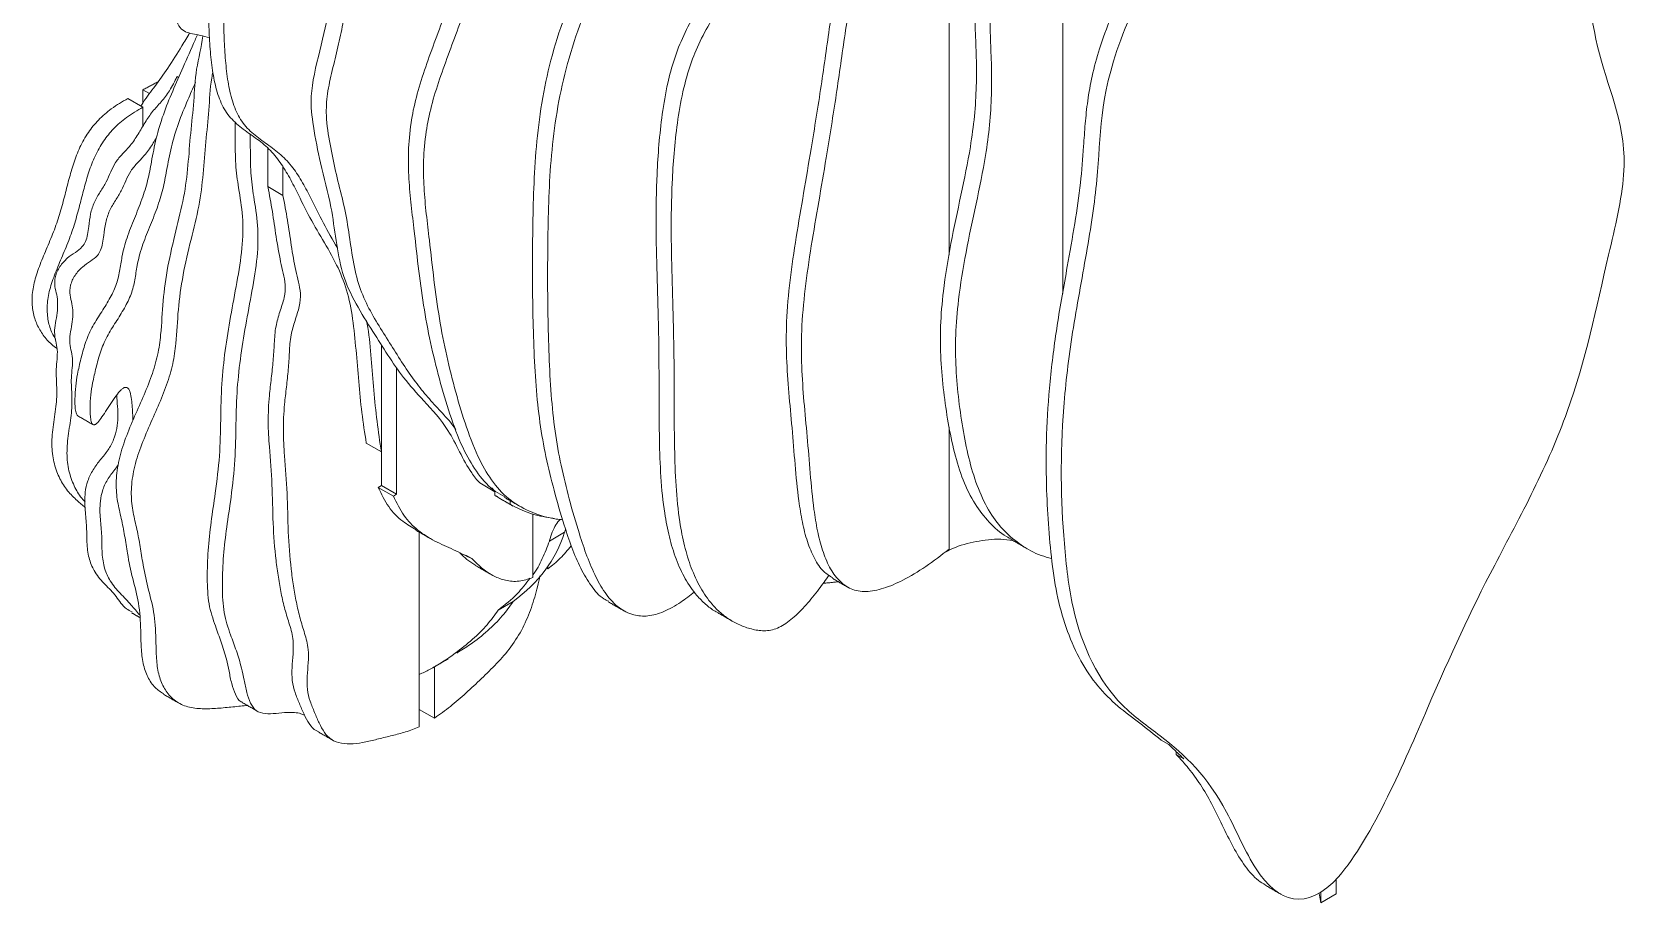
# Model space of a CAD drawing. Header units: millimetres. Extents: x -393 to 2534, y -1466 to 288.
# Drawn here: x 1856.4 to 2154.4, y -1426.6 to -1262.1 of the extents above; entities that cross this region are included whole.
import ezdxf

# ---------------------------------------------------------------- set-up
doc = ezdxf.new("R2010")
doc.units = ezdxf.units.MM

msp = doc.modelspace()

# ---------------------------------------------------------------- linework, layer by layer
at = {"color": 7, "linetype": 'Continuous', "lineweight": 15}
for p, q in [((2027.71, -1297.08), (2027.71, -1206.69)), ((2048.93, -1309.33), (2048.93, -1220.91)), ((1883.77, -1270.58), (1883.46, -1270.4)), ((1877.1, -1276.12), (1874.27, -1274.49)), ((1877.1, -1272.86), (1878.35, -1273.58)), ((1877.1, -1275.31), (1877.1, -1272.86)), ((1877.1, -1276.12), (1877.1, -1279.65)), ((1900.44, -1290.95), (1900.44, -1283.83)), ((1903.26, -1292.59), (1903.26, -1287.3)), ((1903.26, -1292.59), (1900.44, -1290.95)), ((2027.71, -1297.08), (2027.71, -1303.67)), ((2048.93, -1309.33), (2048.93, -1310.87)), ((1921.65, -1320.5), (1921.65, -1340.47)), ((1924.48, -1348.4), (1924.48, -1324.77)), ((2027.71, -1335.89), (2027.71, -1358.64)), ((1918.82, -1338.83), (1921.65, -1340.47)), ((1921.65, -1346.77), (1921.65, -1340.47)), ((1921.07, -1347.1), (1921.65, -1346.77)), ((1921.65, -1346.77), (1924.48, -1348.4)), ((1940.03, -1346.28), (1942.86, -1347.91)), ((1923.9, -1348.74), (1921.07, -1347.1)), ((1923.9, -1348.74), (1924.48, -1348.4)), ((1942.86, -1348.63), (1942.86, -1347.91)), ((1945.69, -1350.26), (1942.86, -1348.63)), ((1945.69, -1350.26), (1945.69, -1349.58)), ((1949.93, -1352.06), (1949.93, -1363.94)), ((1928.72, -1355.46), (1928.72, -1391.79)), ((1953.05, -1357.12), (1955.88, -1355.49)), ((1938.55, -1360.41), (1937.42, -1359.76)), ((1952.76, -1362.31), (1952.76, -1361.81)), ((1952.76, -1362.31), (1952.51, -1362.17)), ((1943.45, -1370.04), (1946.28, -1368.41)), ((1931.55, -1390.18), (1931.55, -1380.61)), ((1931.55, -1390.18), (1928.72, -1388.55)), ((2067.31, -1394.3), (2068.73, -1395.12)), ((2070.14, -1396.45), (2070.14, -1396.97)), ((2071.56, -1397.79), (2070.14, -1396.97)), ((2099.98, -1423.02), (2099.98, -1420.24)), ((2097.15, -1424.65), (2097.15, -1422.61)), ((2097.15, -1424.65), (2099.98, -1423.02))]:
    msp.add_line(p, q, dxfattribs=at)
for points, knots in [([(1969.25, -1149.2), (1969.04, -1149.66), (1968.26, -1151.34), (1966.64, -1154.39), (1964.46, -1158.5), (1962.15, -1162.97), (1960.01, -1167.5), (1958.31, -1171.88), (1957.16, -1175.97), (1956.43, -1179.76), (1955.87, -1184.11), (1955.46, -1189.05), (1955.03, -1194.67), (1954.36, -1200.41), (1953.15, -1206.51), (1951.09, -1212.97), (1948.09, -1220.74), (1944.58, -1229.58), (1940.79, -1239.42), (1937.73, -1247.52), (1935.29, -1254.06), (1933.42, -1259.05), (1931.52, -1264.11), (1929.67, -1269.19), (1928.1, -1274.22), (1927.04, -1279.35), (1926.62, -1284.46), (1926.74, -1289.55), (1927.19, -1294.45), (1927.9, -1300.13), (1928.61, -1306.71), (1929.61, -1313.99), (1930.98, -1320.99), (1932.68, -1327.75), (1934.66, -1334.3), (1936.89, -1340.09), (1939.65, -1344.68), (1942.19, -1347.56), (1944.13, -1348.54), (1944.72, -1348.84)], [0, 0, 0, 0, 0.0061887, 0.0225025, 0.041882, 0.0627266, 0.0834952, 0.1028894, 0.1208012, 0.13782, 0.1543308, 0.1813099, 0.2078687, 0.2344001, 0.2615444, 0.2902405, 0.3199426, 0.3648346, 0.407789, 0.4507504, 0.4725092, 0.494585, 0.5170679, 0.5397269, 0.5620047, 0.5836606, 0.6088846, 0.6343053, 0.6600381, 0.685923, 0.7253755, 0.7645438, 0.803689, 0.8431896, 0.8830448, 0.9227838, 0.9545938, 0.9862211, 1, 1, 1, 1]), ([(1972.08, -1150.84), (1971.87, -1151.3), (1971.09, -1152.97), (1969.47, -1156.02), (1967.29, -1160.14), (1964.98, -1164.6), (1962.84, -1169.13), (1961.14, -1173.51), (1959.99, -1177.6), (1959.26, -1181.39), (1958.7, -1185.75), (1958.29, -1190.68), (1957.86, -1196.3), (1957.19, -1202.05), (1955.98, -1208.14), (1953.92, -1214.61), (1950.92, -1222.38), (1947.41, -1231.21), (1943.61, -1241.05), (1940.56, -1249.16), (1938.11, -1255.69), (1936.25, -1260.69), (1934.35, -1265.75), (1932.5, -1270.83), (1930.93, -1275.85), (1929.87, -1280.98), (1929.45, -1286.09), (1929.56, -1291.18), (1930.02, -1296.08), (1930.73, -1301.76), (1931.43, -1308.35), (1932.44, -1315.62), (1933.81, -1322.62), (1935.51, -1329.38), (1937.48, -1335.94), (1939.72, -1341.71), (1942.45, -1346.35), (1945.7, -1349.74), (1949.76, -1351.87), (1953.11, -1352.9), (1955.12, -1353.12), (1955.52, -1353.16)], [0, 0, 0, 0, 0.005848, 0.021264, 0.039576, 0.059273, 0.078898, 0.097225, 0.11415, 0.130232, 0.145834, 0.171328, 0.196424, 0.221495, 0.247145, 0.274261, 0.302328, 0.344748, 0.385338, 0.425934, 0.446495, 0.467355, 0.4886, 0.510011, 0.531063, 0.551526, 0.575362, 0.599383, 0.623699, 0.648159, 0.685439, 0.722451, 0.759441, 0.796767, 0.834428, 0.871979, 0.902037, 0.931923, 0.962115, 0.992468, 1, 1, 1, 1]), ([(1993.39, -1161.24), (1993.13, -1161.96), (1992.52, -1163.63), (1991.27, -1166.45), (1989.7, -1169.89), (1987.82, -1173.88), (1985.52, -1178.78), (1982.9, -1184.43), (1980.19, -1190.57), (1977.6, -1197.04), (1975.38, -1203.56), (1973.57, -1209.96), (1972.24, -1215.62), (1971.05, -1221.3), (1969.68, -1227.4), (1967.06, -1234.5), (1963.55, -1241.97), (1959.74, -1249.9), (1956.14, -1258.08), (1953.45, -1266.32), (1951.66, -1274.47), (1950.6, -1282.47), (1950.11, -1290.32), (1949.92, -1298.02), (1949.85, -1305.69), (1949.91, -1313.3), (1950.1, -1320.83), (1950.48, -1328.1), (1951.19, -1334.99), (1952.35, -1341.46), (1953.92, -1347.81), (1955.54, -1353.46), (1957.18, -1358.34), (1958.8, -1362.21), (1960.76, -1365.47), (1962.5, -1367.64), (1963.82, -1368.23), (1964.14, -1368.38)], [0, 0, 0, 0, 0.009305, 0.0217, 0.036912, 0.054625, 0.074288, 0.101614, 0.129019, 0.154779, 0.185855, 0.213529, 0.23823, 0.260259, 0.288785, 0.318499, 0.351819, 0.387374, 0.423398, 0.458832, 0.493922, 0.53071, 0.567316, 0.604035, 0.640969, 0.678044, 0.715142, 0.751879, 0.787083, 0.821663, 0.857278, 0.895685, 0.92104, 0.946219, 0.970372, 0.992924, 1, 1, 1, 1]), ([(1920.66, -1169.63), (1920.06, -1170.64), (1918.41, -1173.43), (1916.02, -1178.07), (1913.16, -1183.37), (1910.02, -1188.13), (1906.92, -1192.56), (1904.1, -1197), (1901.78, -1201.78), (1899.79, -1206.72), (1897.89, -1211.75), (1895.77, -1217.02), (1893.59, -1222.47), (1891.6, -1228.08), (1890.13, -1233.59), (1889.49, -1238.88), (1889.36, -1243.97), (1889.38, -1248.8), (1889.34, -1253.46), (1889.34, -1257.85), (1889.45, -1262.14), (1889.71, -1266.28), (1890.19, -1270.22), (1891.03, -1273.82), (1892.42, -1276.96), (1894.57, -1279.32), (1897.16, -1281.18), (1899.79, -1283.02), (1902.06, -1285.36), (1903.92, -1288.17), (1905.86, -1291.8), (1907.93, -1296.21), (1910.67, -1300.82), (1913.27, -1305.3), (1915.28, -1310.14), (1916.36, -1315.6), (1916.92, -1321.44), (1917.4, -1327.33), (1917.96, -1333.18), (1918.53, -1336.94), (1918.82, -1338.83)], [0, 0, 0, 0, 0.0152, 0.042017, 0.067842, 0.09329, 0.115978, 0.138543, 0.161388, 0.184912, 0.208902, 0.232961, 0.260037, 0.286545, 0.312502, 0.338503, 0.365101, 0.392167, 0.415487, 0.438759, 0.461851, 0.48466, 0.507124, 0.529217, 0.551198, 0.574298, 0.598314, 0.622533, 0.646237, 0.669591, 0.692888, 0.729596, 0.76647, 0.803239, 0.835786, 0.868453, 0.901401, 0.934176, 0.966901, 1, 1, 1, 1]), ([(1921.65, -1174.43), (1920.7, -1176.21), (1918.81, -1179.74), (1915.99, -1185.01), (1912.85, -1189.76), (1909.75, -1194.19), (1906.93, -1198.63), (1904.61, -1203.41), (1902.62, -1208.35), (1900.72, -1213.39), (1898.6, -1218.66), (1896.42, -1224.11), (1894.43, -1229.71), (1892.96, -1235.22), (1892.32, -1240.51), (1892.19, -1245.6), (1892.21, -1250.44), (1892.16, -1255.1), (1892.17, -1259.48), (1892.27, -1263.77), (1892.54, -1267.92), (1893.02, -1271.85), (1893.86, -1275.45), (1895.25, -1278.59), (1897.4, -1280.95), (1899.99, -1282.81), (1902.62, -1284.65), (1904.89, -1287), (1906.75, -1289.8), (1908.69, -1293.43), (1910.75, -1297.81), (1912.55, -1300.86), (1913.44, -1302.37)], [0, 0, 0, 0, 0.034913, 0.069351, 0.103287, 0.133543, 0.163634, 0.1941, 0.225469, 0.257461, 0.289546, 0.325652, 0.361002, 0.395617, 0.43029, 0.46576, 0.501854, 0.532953, 0.563987, 0.594781, 0.625197, 0.655154, 0.684617, 0.713929, 0.744734, 0.77676, 0.809057, 0.840668, 0.871812, 0.90288, 0.951831, 1, 1, 1, 1]), ([(2010.74, -1178.43), (2010.41, -1179.37), (2009.81, -1181.01), (2008.82, -1183.23), (2007.87, -1185.06), (2006.97, -1186.82), (2006.11, -1188.69), (2004.81, -1191.7), (2003.18, -1195.83), (2000.75, -1202.26), (1998.01, -1209.89), (1995.62, -1217.5), (1993.9, -1223.86), (1992.71, -1229.06), (1991.56, -1234.28), (1990.16, -1239.53), (1988.22, -1244.8), (1985.64, -1249.64), (1982.93, -1254.1), (1980.37, -1258.34), (1978.03, -1262.68), (1976.27, -1267.16), (1974.95, -1272.12), (1974.06, -1277.45), (1973.46, -1283.1), (1973.01, -1290.02), (1972.91, -1298.09), (1973.13, -1307.34), (1973.4, -1315.85), (1973.52, -1323.72), (1973.51, -1330.93), (1973.56, -1338.12), (1973.79, -1345.2), (1974.39, -1351.33), (1975.38, -1356.42), (1976.64, -1360.55), (1978.34, -1364.24), (1980.23, -1367.01), (1982.18, -1368.94), (1983.46, -1369.96), (1984.25, -1370.36), (1984.38, -1370.42)], [0, 0, 0, 0, 0.0131054, 0.0229958, 0.0312776, 0.0394257, 0.0482949, 0.0578106, 0.0818151, 0.1061804, 0.1479173, 0.1884639, 0.212676, 0.2373396, 0.262255, 0.2868931, 0.3110938, 0.3354431, 0.3566559, 0.3778568, 0.3986914, 0.4193302, 0.4402945, 0.4682862, 0.4962235, 0.5238114, 0.5726687, 0.6215165, 0.6705416, 0.7081559, 0.7457405, 0.7833398, 0.8209835, 0.8585779, 0.8849014, 0.9112612, 0.9377022, 0.9640457, 0.9804895, 0.9969372, 1, 1, 1, 1]), ([(1900.44, -1185.88), (1899.61, -1186.43), (1897.87, -1187.56), (1895.45, -1190.25), (1893.15, -1193.21), (1890.69, -1196.8), (1888.14, -1200.91), (1885.39, -1205.47), (1882.88, -1210.19), (1880.83, -1215.09), (1878.51, -1219.97), (1875.72, -1224.57), (1873.32, -1228.73), (1871.46, -1232.53), (1870.22, -1235.48), (1869.64, -1237.98), (1869.78, -1239.76), (1870.52, -1241.06), (1871.89, -1241.65), (1873.61, -1241.63), (1875.47, -1241.53), (1877.33, -1241.64), (1879.01, -1242.73), (1880.47, -1244.41), (1882.01, -1246.27), (1883.16, -1248.61), (1883.44, -1251.57), (1883.3, -1254.65), (1883.17, -1257.38), (1883.31, -1259.7), (1883.9, -1261.31), (1885.06, -1262.09), (1886.38, -1262.45), (1887.93, -1262.69), (1888.97, -1262.99), (1889.54, -1263.16)], [0, 0, 0, 0, 0.029362, 0.061294, 0.093502, 0.12564, 0.171108, 0.215384, 0.259596, 0.305407, 0.350989, 0.395834, 0.44081, 0.471482, 0.502765, 0.522086, 0.540299, 0.558597, 0.580257, 0.603482, 0.626696, 0.65299, 0.678707, 0.712426, 0.746535, 0.779718, 0.812572, 0.842276, 0.872084, 0.894672, 0.915996, 0.934399, 0.954066, 0.9743, 1, 1, 1, 1]), ([(1932.95, -1186.11), (1932.7, -1186.83), (1930.62, -1193.4), (1929.93, -1205.32), (1920.76, -1221.59), (1916.37, -1235.75), (1912.72, -1247.65), (1912.17, -1257.02), (1910.19, -1265.53), (1908.12, -1273.63), (1909, -1280.3), (1910.3, -1287.14), (1912.75, -1295.66), (1913.69, -1308.28), (1919.9, -1317.56), (1924.75, -1325.62), (1929.86, -1331.29), (1934.7, -1336.46), (1937.16, -1342.83), (1939.49, -1345.7), (1940.03, -1346.28)], [0.4179992, 0.4179992, 0.4179992, 0.4179992, 0.4199219, 0.4355469, 0.4511719, 0.4628906, 0.4746094, 0.4824219, 0.4902344, 0.4980469, 0.5039062, 0.5117188, 0.5214844, 0.5351562, 0.5507812, 0.5644531, 0.5722656, 0.5820312, 0.59375, 0.5970083, 0.5970083, 0.5970083, 0.5970083]), ([(1935.77, -1187.74), (1935.29, -1189.34), (1934.31, -1192.55), (1933.46, -1197.25), (1932.62, -1201.91), (1931.5, -1206.65), (1929.7, -1211.47), (1927.38, -1216.53), (1924.8, -1221.83), (1922.43, -1227.45), (1920.54, -1233.06), (1918.81, -1238.66), (1917.11, -1244.3), (1915.75, -1249.9), (1915.19, -1255.2), (1914.6, -1260.14), (1913.55, -1264.87), (1912.46, -1269.25), (1911.46, -1273.62), (1911.23, -1278.38), (1912.06, -1283.01), (1913.04, -1288.13), (1914.34, -1292.97), (1915.41, -1298.04), (1916.09, -1303.42), (1917.05, -1308.5), (1918.77, -1312.79), (1920.9, -1316.53), (1923.19, -1320.07), (1925.41, -1323.66), (1927.64, -1326.99), (1930, -1329.94), (1932.4, -1332.62), (1934.35, -1334.6), (1935.31, -1335.94), (1935.55, -1336.27)], [0, 0, 0, 0, 0.026755, 0.053591, 0.080385, 0.106876, 0.133427, 0.160449, 0.192426, 0.223746, 0.25467, 0.285892, 0.317503, 0.348913, 0.380065, 0.411059, 0.435489, 0.460247, 0.484958, 0.509349, 0.545659, 0.581672, 0.617631, 0.653742, 0.690106, 0.72637, 0.760624, 0.795204, 0.829774, 0.863956, 0.897934, 0.928484, 0.959164, 0.989772, 1, 1, 1, 1]), ([(1985.29, -1187.12), (1984.51, -1188.85), (1982.86, -1192.55), (1980.43, -1198.67), (1978.2, -1205.19), (1976.4, -1211.59), (1975.07, -1217.25), (1973.88, -1222.93), (1972.51, -1229.04), (1969.89, -1236.13), (1966.37, -1243.61), (1962.57, -1251.53), (1958.97, -1259.72), (1956.28, -1267.96), (1954.49, -1276.11), (1953.42, -1284.1), (1952.94, -1291.95), (1952.75, -1299.65), (1952.68, -1307.32), (1952.74, -1314.93), (1952.93, -1322.46), (1953.31, -1329.74), (1954.02, -1336.62), (1955.18, -1343.1), (1956.75, -1349.45), (1958.37, -1355.09), (1960.01, -1359.98), (1961.63, -1363.83), (1963.56, -1367.15), (1965.87, -1369.66), (1968.51, -1371.03), (1971.39, -1371.27), (1974.42, -1370.42), (1977.39, -1368.77), (1979.29, -1367.29), (1980.13, -1366.63)], [0, 0, 0, 0, 0.023403, 0.049852, 0.081758, 0.110172, 0.135533, 0.158151, 0.187439, 0.217947, 0.252158, 0.288663, 0.32565, 0.36203, 0.398058, 0.435829, 0.473413, 0.511114, 0.549035, 0.5871, 0.62519, 0.662908, 0.699053, 0.734558, 0.771124, 0.810558, 0.836589, 0.862442, 0.88724, 0.910394, 0.931882, 0.949357, 0.966842, 0.985237, 1, 1, 1, 1]), ([(2006.5, -1196.27), (2006.34, -1196.66), (2005.49, -1198.78), (2003.59, -1203.9), (2000.84, -1211.52), (1998.45, -1219.14), (1996.73, -1225.49), (1995.54, -1230.69), (1994.39, -1235.92), (1992.99, -1241.16), (1991.05, -1246.43), (1988.47, -1251.27), (1985.76, -1255.74), (1983.2, -1259.97), (1980.86, -1264.31), (1979.1, -1268.79), (1977.78, -1273.75), (1976.89, -1279.09), (1976.29, -1284.73), (1975.84, -1291.65), (1975.74, -1299.72), (1975.96, -1308.97), (1976.22, -1317.48), (1976.35, -1325.35), (1976.34, -1332.57), (1976.39, -1339.76), (1976.62, -1346.83), (1977.21, -1352.96), (1978.21, -1358.05), (1979.47, -1362.18), (1981.17, -1365.87), (1983.06, -1368.64), (1985, -1370.59), (1986.81, -1371.92), (1988.83, -1372.95), (1991.04, -1373.68), (1993.35, -1374.02), (1995.92, -1373.44), (1998.54, -1371.6), (2001.03, -1369.06), (2003.28, -1366.3), (2004.65, -1364.37), (2005.26, -1363.5)], [0, 0, 0, 0, 0.005224, 0.028471, 0.068291, 0.106975, 0.130075, 0.153606, 0.177377, 0.200884, 0.223973, 0.247204, 0.267443, 0.28767, 0.307547, 0.327238, 0.34724, 0.373946, 0.4006, 0.426921, 0.473535, 0.520139, 0.566912, 0.602799, 0.638658, 0.67453, 0.710445, 0.746313, 0.771427, 0.796576, 0.821803, 0.846937, 0.862625, 0.878318, 0.894187, 0.910406, 0.926578, 0.941124, 0.955658, 0.971006, 0.98685, 1, 1, 1, 1]), ([(2074.38, -1232.42), (2073.76, -1234.39), (2068.06, -1244.91), (2055.41, -1271.4), (2056.32, -1284.61), (2053.47, -1303.2), (2050.57, -1318.34), (2048.36, -1336.97), (2048.63, -1353.57), (2050.98, -1373.85), (2057.19, -1386.44), (2069.85, -1395.2), (2077.96, -1402.92), (2086.44, -1423.48), (2097.1, -1427.63), (2109.98, -1404.97), (2119.77, -1381.88), (2126.74, -1366.7), (2137.11, -1347.63), (2145.73, -1327.95), (2149.48, -1309.13), (2155.99, -1282.76), (2151.09, -1273.45), (2149.18, -1266.16), (2145.36, -1251.6), (2147.37, -1228.01), (2134.83, -1211.12), (2126.67, -1205.58), (2125.7, -1203.36)], [0.5480058, 0.5480058, 0.5480058, 0.5480058, 0.5625, 0.578125, 0.609375, 0.625, 0.640625, 0.65625, 0.6875, 0.703125, 0.734375, 0.75, 0.78125, 0.796875, 0.828125, 0.84375, 0.859375, 0.890625, 0.90625, 0.921875, 0.953125, 0.96875, 1, 1, 1, 1.0625, 1.078125, 1.1007002, 1.1007002, 1.1007002, 1.1007002]), ([(2027.71, -1207.98), (2027.39, -1208.68), (2026.31, -1211), (2024.21, -1214.92), (2021.58, -1219.79), (2018.63, -1225.19), (2015.5, -1231.04), (2012.4, -1237.24), (2009.72, -1243.37), (2007.72, -1249.38), (2006.34, -1255.21), (2005.39, -1260.84), (2004.63, -1266.43), (2003.8, -1272.14), (2002.89, -1277.98), (2001.8, -1284.66), (2000.53, -1292.14), (1999.11, -1300.35), (1997.91, -1308.42), (1997.24, -1315.99), (1997.28, -1322.95), (1997.74, -1329.49), (1998.38, -1336.06), (1998.92, -1342.85), (1999.46, -1348.78), (2000.24, -1353.58), (2001.15, -1357.24), (2002.47, -1360.38), (2003.99, -1362.78), (2005.38, -1363.63), (2005.95, -1363.98)], [0, 0, 0, 0, 0.012256, 0.040902, 0.070363, 0.100059, 0.138506, 0.175532, 0.210332, 0.245599, 0.279335, 0.312682, 0.346351, 0.380771, 0.415892, 0.451478, 0.500727, 0.549822, 0.598398, 0.646343, 0.689744, 0.733725, 0.778797, 0.825209, 0.871952, 0.900604, 0.928489, 0.95555, 0.981715, 1, 1, 1, 1]), ([(2027.71, -1215.24), (2027.5, -1215.66), (2026.43, -1217.73), (2024.4, -1221.42), (2021.46, -1226.82), (2018.33, -1232.67), (2015.23, -1238.88), (2012.55, -1245.01), (2010.55, -1251.01), (2009.17, -1256.85), (2008.22, -1262.47), (2007.46, -1268.07), (2006.63, -1273.77), (2005.72, -1279.61), (2004.63, -1286.3), (2003.36, -1293.77), (2001.93, -1301.99), (2000.74, -1310.05), (2000.07, -1317.62), (2000.11, -1324.58), (2000.57, -1331.13), (2001.21, -1337.7), (2001.75, -1344.48), (2002.29, -1350.42), (2003.06, -1355.22), (2003.99, -1358.87), (2005.28, -1362.04), (2007.02, -1364.56), (2009.28, -1366.24), (2012.16, -1366.73), (2015.49, -1366.06), (2019.26, -1364.43), (2023.39, -1361.95), (2026.26, -1359.76), (2027.71, -1358.64)], [0, 0, 0, 0, 0.006718, 0.033109, 0.05971, 0.09415, 0.127318, 0.158491, 0.190083, 0.220304, 0.250175, 0.280335, 0.311168, 0.342629, 0.374506, 0.418623, 0.462602, 0.506116, 0.549064, 0.587942, 0.62734, 0.667714, 0.70929, 0.751162, 0.776828, 0.801807, 0.826048, 0.849486, 0.872045, 0.894317, 0.917387, 0.941792, 0.970398, 1, 1, 1, 1]), ([(2051.3, -1213.8), (2051.04, -1214.44), (2050.45, -1215.85), (2049.29, -1218.11), (2047.41, -1221.59), (2044.79, -1226.22), (2041.59, -1231.89), (2038.56, -1237.49), (2035.95, -1242.79), (2034.01, -1247.66), (2032.84, -1252.38), (2032.46, -1257.03), (2032.58, -1261.85), (2032.82, -1266.85), (2032.83, -1272.17), (2032.5, -1277.73), (2031.59, -1284.52), (2029.92, -1292.53), (2027.97, -1301.6), (2026.61, -1309.82), (2026.01, -1317.07), (2026.09, -1323.31), (2026.64, -1329.29), (2027.49, -1335.09), (2028.63, -1340.66), (2030.24, -1345.8), (2032.38, -1350.22), (2035.15, -1353.69), (2037.52, -1355.87), (2039.12, -1356.65), (2039.48, -1356.83)], [0, 0, 0, 0, 0.0115828, 0.0257148, 0.0418173, 0.0770798, 0.1135939, 0.1492839, 0.1823673, 0.2114345, 0.2370268, 0.2680457, 0.3009564, 0.3358974, 0.3720746, 0.408578, 0.4446106, 0.5004662, 0.5561323, 0.6116189, 0.6538384, 0.6961175, 0.7387411, 0.7817116, 0.8247165, 0.8674355, 0.909863, 0.9491056, 0.988415, 1, 1, 1, 1]), ([(2048.93, -1225.52), (2048.5, -1226.27), (2047, -1228.96), (2044.41, -1233.52), (2041.39, -1239.13), (2038.78, -1244.43), (2036.84, -1249.29), (2035.67, -1254.02), (2035.29, -1258.66), (2035.41, -1263.49), (2035.65, -1268.49), (2035.66, -1273.8), (2035.33, -1279.36), (2034.42, -1286.16), (2032.75, -1294.16), (2030.79, -1303.23), (2029.44, -1311.45), (2028.83, -1318.7), (2028.92, -1324.95), (2029.47, -1330.92), (2030.32, -1336.72), (2031.46, -1342.29), (2033.07, -1347.43), (2035.21, -1351.84), (2037.95, -1355.36), (2041.16, -1358.01), (2044.17, -1359.67), (2046.19, -1360.2), (2046.85, -1360.37)], [0, 0, 0, 0, 0.014577, 0.051684, 0.087954, 0.121574, 0.151113, 0.177121, 0.208644, 0.242089, 0.277597, 0.314362, 0.351458, 0.388076, 0.444838, 0.501408, 0.557796, 0.600701, 0.643666, 0.686982, 0.73065, 0.774354, 0.817766, 0.860883, 0.900763, 0.94071, 0.980625, 1, 1, 1, 1]), ([(2067.29, -1239.62), (2067.17, -1239.87), (2066.35, -1241.45), (2064.83, -1244.43), (2062.76, -1248.59), (2060.4, -1253.57), (2057.96, -1259.1), (2055.79, -1264.96), (2054.38, -1270.2), (2053.55, -1274.88), (2053.1, -1279.21), (2052.78, -1284.27), (2052.3, -1290.4), (2051.19, -1297.95), (2049.62, -1306.84), (2047.81, -1316.77), (2046.47, -1327.27), (2045.82, -1337.24), (2045.81, -1346.06), (2046.21, -1353.94), (2046.84, -1361.04), (2047.9, -1367.87), (2049.71, -1374.11), (2052.2, -1379.61), (2055.36, -1384.3), (2059.16, -1388.05), (2063.34, -1391.07), (2066, -1393.23), (2067.31, -1394.3)], [0, 0, 0, 0, 0.003989, 0.026175, 0.049254, 0.072475, 0.107528, 0.138906, 0.166554, 0.191927, 0.216227, 0.240359, 0.279682, 0.321945, 0.366431, 0.427024, 0.48594, 0.543219, 0.599815, 0.644248, 0.689219, 0.734477, 0.779746, 0.824964, 0.86929, 0.913546, 0.957405, 1, 1, 1, 1]), ([(1887.29, -1262.59), (1887.14, -1262.93), (1886.24, -1264.95), (1884.71, -1268.46), (1882.65, -1273.08), (1880.83, -1277.51), (1879.52, -1281.95), (1878.74, -1286), (1878.07, -1289.76), (1876.95, -1293.34), (1875.51, -1296.9), (1874.05, -1300.48), (1873.16, -1303.82), (1872.81, -1306.67), (1872.17, -1309.38), (1870.82, -1312.07), (1869.2, -1314.64), (1867.47, -1317.29), (1866.26, -1320.23), (1865.5, -1323.11), (1864.88, -1325.77), (1864.51, -1328.29), (1864.38, -1330.27), (1864.41, -1331.85), (1864.5, -1332.78), (1864.66, -1333.34), (1864.79, -1333.63), (1864.92, -1333.71), (1864.96, -1333.74)], [0, 0, 0, 0, 0.013883, 0.083639, 0.145084, 0.205159, 0.265401, 0.326489, 0.375066, 0.423398, 0.472508, 0.521758, 0.570361, 0.608448, 0.644742, 0.680997, 0.719509, 0.758832, 0.798972, 0.838426, 0.877672, 0.909412, 0.945235, 0.965166, 0.982622, 0.990232, 0.996587, 1, 1, 1, 1]), ([(1888.29, -1262.82), (1888.29, -1262.84), (1888.08, -1264.84), (1886.86, -1269.15), (1886.68, -1274.96), (1885.97, -1281), (1885.57, -1286.87), (1884.85, -1292.91), (1883.2, -1299.33), (1881.67, -1305.84), (1880.79, -1312.35), (1880.57, -1317.68), (1879.95, -1322.37), (1878.76, -1326.34), (1877.11, -1330.32), (1875.31, -1334.35), (1873.62, -1338.42), (1872.42, -1342.5), (1871.98, -1346.37), (1872.3, -1349.82), (1873.09, -1352.89), (1873.71, -1356.12), (1874.28, -1359.96), (1875.14, -1364.15), (1876.43, -1368.6), (1876.7, -1373.12), (1876.74, -1377.03), (1877.05, -1380.04), (1877.94, -1382.57), (1879.22, -1384.55), (1880.42, -1385.3), (1880.99, -1385.65)], [0, 0, 0, 0, 0.000391, 0.046015, 0.092211, 0.137972, 0.183966, 0.229658, 0.275294, 0.324034, 0.372878, 0.422151, 0.450598, 0.478844, 0.507814, 0.537326, 0.567176, 0.596393, 0.625511, 0.654751, 0.684362, 0.713929, 0.743331, 0.786799, 0.830232, 0.873932, 0.899933, 0.9257, 0.951475, 0.977339, 1, 1, 1, 1]), ([(1885.83, -1262.25), (1885.36, -1263.06), (1884.04, -1265.29), (1881.89, -1268.65), (1879.44, -1272.11), (1877.68, -1274.38), (1876.87, -1275.67), (1876.72, -1275.9)], [0, 0, 0, 0, 0.1680519, 0.466, 0.7233205, 0.9497481, 1, 1, 1, 1]), ([(1883.46, -1270.4), (1883.04, -1271.3), (1882.22, -1273), (1880.56, -1275.13), (1878.87, -1276.85), (1877.48, -1278.97), (1876.23, -1281.16), (1874.85, -1283.22), (1873.33, -1284.78), (1871.95, -1286.33), (1871.06, -1288.22), (1870.28, -1290.11), (1869.12, -1291.92), (1867.93, -1293.86), (1867.23, -1296.15), (1867.02, -1298.11), (1866.77, -1299.8), (1866.48, -1301.11), (1865.66, -1302.42), (1864.4, -1303.27), (1862.96, -1304.23), (1861.76, -1305.53), (1861.05, -1306.78), (1860.62, -1308.09), (1860.56, -1309.67), (1861.2, -1311.54), (1861.25, -1314.45), (1860.23, -1318.42), (1861.4, -1321.19), (1860.76, -1325.1), (1861.07, -1328.41), (1860.95, -1332.02), (1860.24, -1335.87), (1859.97, -1339.59), (1860.47, -1342.82), (1861.5, -1345.56), (1862.99, -1347.79), (1864.66, -1349.48), (1865.81, -1350.43), (1866.32, -1350.85)], [0, 0, 0, 0, 0.028163, 0.053509, 0.077128, 0.100527, 0.12473, 0.149262, 0.170283, 0.190287, 0.209399, 0.229048, 0.249264, 0.270231, 0.293109, 0.318754, 0.334825, 0.348161, 0.358986, 0.376668, 0.396957, 0.417564, 0.427449, 0.437241, 0.457787, 0.479228, 0.518813, 0.558085, 0.599634, 0.640601, 0.681065, 0.721625, 0.763091, 0.804177, 0.845111, 0.886179, 0.927038, 0.967941, 1, 1, 1, 1]), ([(1886.91, -1271.51), (1886.43, -1272.59), (1885.31, -1275.12), (1883.66, -1279.14), (1882.35, -1283.58), (1881.57, -1287.63), (1880.9, -1291.39), (1879.78, -1294.97), (1878.33, -1298.54), (1876.88, -1302.12), (1875.99, -1305.45), (1875.64, -1308.3), (1875, -1311.01), (1873.65, -1313.7), (1872.03, -1316.27), (1870.3, -1318.92), (1869.09, -1321.86), (1868.33, -1324.74), (1867.71, -1327.41), (1867.33, -1329.92), (1867.21, -1331.9), (1867.24, -1333.48), (1867.33, -1334.41), (1867.49, -1334.98), (1867.64, -1335.28), (1867.82, -1335.43), (1868.03, -1335.44), (1868.24, -1335.34), (1868.66, -1335), (1869.31, -1334.17), (1870.16, -1332.9), (1871.09, -1331.44), (1872.04, -1330.05), (1872.83, -1329.05), (1873.43, -1328.56), (1873.8, -1328.4), (1874.17, -1328.44), (1874.49, -1328.77), (1874.79, -1329.52), (1875.05, -1331.14), (1875.17, -1332.95), (1875.21, -1334.28), (1875.22, -1334.61)], [0, 0, 0, 0, 0.039332, 0.092126, 0.145066, 0.19875, 0.24144, 0.283913, 0.327071, 0.370352, 0.413064, 0.446535, 0.47843, 0.510291, 0.544135, 0.578692, 0.613966, 0.648639, 0.683128, 0.71102, 0.742502, 0.760017, 0.775357, 0.782045, 0.787629, 0.792168, 0.795198, 0.798285, 0.801726, 0.815093, 0.832641, 0.852445, 0.872064, 0.88833, 0.894628, 0.900119, 0.905491, 0.914079, 0.924707, 0.945147, 0.98638, 1, 1, 1, 1]), ([(1890.17, -1269.56), (1890.1, -1269.92), (1889.63, -1272.37), (1889.51, -1276.59), (1888.8, -1282.63), (1888.4, -1288.5), (1887.68, -1294.54), (1886.02, -1300.96), (1884.5, -1307.48), (1883.61, -1313.98), (1883.4, -1319.31), (1882.78, -1324), (1881.59, -1327.97), (1879.94, -1331.96), (1878.14, -1335.98), (1876.45, -1340.05), (1875.24, -1344.14), (1874.81, -1348.01), (1875.12, -1351.45), (1875.92, -1354.53), (1876.54, -1357.75), (1877.11, -1361.59), (1877.97, -1365.79), (1879.26, -1370.23), (1879.53, -1374.75), (1879.57, -1378.66), (1879.88, -1381.67), (1880.76, -1384.21), (1882.19, -1386.3), (1884.21, -1387.77), (1886.78, -1388.42), (1889.57, -1388.48), (1892.46, -1388.25), (1894.82, -1387.99), (1896.2, -1387.86), (1896.63, -1387.83)], [0, 0, 0, 0, 0.007419, 0.049456, 0.091098, 0.132952, 0.17453, 0.216059, 0.260412, 0.304859, 0.349697, 0.375582, 0.401286, 0.427648, 0.454504, 0.481666, 0.508253, 0.53475, 0.561358, 0.588304, 0.615209, 0.641964, 0.681519, 0.721043, 0.760809, 0.784469, 0.807917, 0.831372, 0.854908, 0.881555, 0.908176, 0.935044, 0.961765, 0.988192, 1, 1, 1, 1]), ([(1874.27, -1274.49), (1873.24, -1275.08), (1871.38, -1276.15), (1868.85, -1278.33), (1866.82, -1280.8), (1865.26, -1283.6), (1864.12, -1286.6), (1863.24, -1289.69), (1862.45, -1292.86), (1861.58, -1296.11), (1860.44, -1299.41), (1859.06, -1302.64), (1857.73, -1305.81), (1856.69, -1308.91), (1856.29, -1311.83), (1856.52, -1314.45), (1857.26, -1316.76), (1858.46, -1318.76), (1859.75, -1320.23), (1860.71, -1320.9), (1861.06, -1321.15)], [0, 0, 0, 0, 0.070622, 0.1276904, 0.1765117, 0.2283469, 0.280837, 0.3357993, 0.393001, 0.4514739, 0.5095192, 0.5678657, 0.6248318, 0.6788751, 0.7315703, 0.7853029, 0.8418164, 0.9016343, 0.9644421, 1, 1, 1, 1]), ([(1877.1, -1276.12), (1876.07, -1276.71), (1874.21, -1277.78), (1871.68, -1279.96), (1869.65, -1282.43), (1868.09, -1285.23), (1866.95, -1288.24), (1866.07, -1291.32), (1865.27, -1294.5), (1864.41, -1297.74), (1863.27, -1301.04), (1861.89, -1304.28), (1860.56, -1307.44), (1859.51, -1310.54), (1859.11, -1313.47), (1859.35, -1316.07), (1859.95, -1318.07), (1860.56, -1319.04), (1860.79, -1319.4)], [0, 0, 0, 0, 0.080725, 0.145957, 0.201763, 0.261013, 0.321012, 0.383837, 0.449222, 0.516059, 0.582408, 0.649102, 0.714217, 0.775991, 0.836225, 0.897644, 0.962242, 1, 1, 1, 1]), ([(1895.7, -1387.22), (1895.62, -1387.19), (1894.99, -1387), (1894.31, -1385.72), (1893.64, -1383.75), (1893.2, -1381.45), (1892.63, -1378.79), (1891.75, -1375.99), (1890.52, -1372.7), (1889.27, -1368.99), (1889.06, -1364.05), (1889.21, -1358.92), (1889.81, -1353.57), (1890.71, -1347.61), (1891.51, -1341.14), (1891.63, -1334.48), (1891.75, -1328.05), (1892.4, -1321.58), (1893.45, -1315.21), (1894.67, -1308.8), (1895.75, -1302.42), (1895.87, -1296.42), (1894.99, -1291.51), (1894.34, -1286.78), (1894.34, -1282.54), (1894.33, -1279.91), (1894.33, -1278.88)], [0, 0, 0, 0, 0.003403, 0.024587, 0.047347, 0.071128, 0.094579, 0.12975, 0.164371, 0.209443, 0.254745, 0.300209, 0.345505, 0.390716, 0.449866, 0.509125, 0.568555, 0.621615, 0.67447, 0.727264, 0.780419, 0.833134, 0.88581, 0.928795, 0.972206, 1, 1, 1, 1]), ([(1907.29, -1389.64), (1907.07, -1389.54), (1906.12, -1389.13), (1904.29, -1389.07), (1901.99, -1389.32), (1899.94, -1389.43), (1898.19, -1388.95), (1897.11, -1387.41), (1896.47, -1385.37), (1896.02, -1383.09), (1895.46, -1380.43), (1894.58, -1377.63), (1893.35, -1374.33), (1892.1, -1370.62), (1891.89, -1365.68), (1892.04, -1360.55), (1892.64, -1355.21), (1893.54, -1349.24), (1894.34, -1342.78), (1894.46, -1336.11), (1894.58, -1329.68), (1895.23, -1323.21), (1896.28, -1316.84), (1897.5, -1310.43), (1898.58, -1304.05), (1898.69, -1298.06), (1897.82, -1293.15), (1897.17, -1288.42), (1897.17, -1284.39), (1897.16, -1281.98), (1897.16, -1281.17)], [0, 0, 0, 0, 0.008471, 0.035777, 0.057783, 0.07914, 0.099191, 0.118453, 0.139148, 0.160772, 0.182095, 0.214076, 0.245556, 0.286539, 0.327731, 0.369071, 0.410258, 0.451367, 0.505151, 0.559034, 0.613073, 0.661319, 0.70938, 0.757384, 0.805717, 0.85365, 0.901547, 0.940632, 0.980105, 1, 1, 1, 1]), ([(1879.66, -1281.73), (1879.45, -1282.08), (1878.81, -1283.17), (1877.67, -1284.85), (1876.16, -1286.41), (1874.78, -1287.96), (1873.89, -1289.86), (1873.11, -1291.75), (1871.95, -1293.55), (1870.76, -1295.49), (1870.06, -1297.78), (1869.85, -1299.75), (1869.6, -1301.43), (1869.31, -1302.74), (1868.49, -1304.06), (1867.23, -1304.9), (1865.79, -1305.87), (1864.59, -1307.17), (1863.88, -1308.42), (1863.45, -1309.73), (1863.39, -1311.3), (1864.03, -1313.17), (1864.08, -1316.08), (1863.06, -1320.05), (1864.23, -1322.83), (1863.58, -1326.73), (1863.9, -1330.04), (1863.78, -1333.65), (1863.06, -1337.51), (1862.8, -1341.22), (1863.29, -1344.46), (1864.34, -1347.17), (1865.42, -1348.91), (1866.17, -1349.67), (1866.32, -1349.82)], [0, 0, 0, 0, 0.0139772, 0.0437426, 0.0692472, 0.0935182, 0.1167067, 0.1405472, 0.1650763, 0.1905154, 0.218273, 0.249389, 0.2688878, 0.285068, 0.2982021, 0.3196558, 0.3442734, 0.3692756, 0.3812695, 0.3931503, 0.4180783, 0.4440933, 0.4921222, 0.5397714, 0.5901823, 0.639888, 0.6889838, 0.7381958, 0.7885068, 0.8383567, 0.8880217, 0.9378498, 0.9874245, 1, 1, 1, 1]), ([(1900.44, -1290.95), (1900.73, -1292.49), (1901.31, -1295.54), (1901.97, -1300.32), (1902.63, -1304.19), (1903.32, -1307.1), (1903.79, -1309.17), (1903.58, -1311.69), (1902.65, -1314.33), (1901.8, -1317.28), (1901.64, -1320.26), (1901.46, -1323.44), (1901.08, -1326.71), (1900.63, -1330.58), (1900.41, -1334.93), (1900.76, -1340.37), (1901.3, -1346.51), (1901.35, -1353.81), (1901.79, -1359.56), (1902.38, -1363.89), (1902.92, -1366.95), (1903.59, -1369.94), (1904.5, -1372.72), (1905.25, -1375.34), (1905.18, -1378.19), (1904.93, -1380.77), (1904.91, -1383.3), (1905.49, -1385.48), (1906.33, -1387.46), (1907.15, -1389.48), (1908.14, -1391.22), (1908.98, -1392.35), (1909.64, -1392.59), (1909.74, -1392.62)], [0, 0, 0, 0, 0.047501, 0.094564, 0.142794, 0.165648, 0.187563, 0.208281, 0.229905, 0.251979, 0.279989, 0.308351, 0.336483, 0.364417, 0.408076, 0.452047, 0.518953, 0.585552, 0.652214, 0.683563, 0.714752, 0.746129, 0.778244, 0.809761, 0.832197, 0.854521, 0.876993, 0.9006, 0.925241, 0.949674, 0.973301, 0.996204, 1, 1, 1, 1]), ([(1903.26, -1292.59), (1903.56, -1294.12), (1904.14, -1297.17), (1904.8, -1301.96), (1905.46, -1305.82), (1906.15, -1308.73), (1906.62, -1310.8), (1906.41, -1313.32), (1905.48, -1315.97), (1904.63, -1318.91), (1904.46, -1321.89), (1904.29, -1325.07), (1903.91, -1328.35), (1903.46, -1332.21), (1903.24, -1336.57), (1903.59, -1342), (1904.13, -1348.15), (1904.18, -1355.44), (1904.62, -1361.19), (1905.21, -1365.52), (1905.75, -1368.58), (1906.42, -1371.57), (1907.32, -1374.35), (1908.07, -1376.98), (1908.01, -1379.83), (1907.76, -1382.4), (1907.73, -1384.94), (1908.32, -1387.11), (1909.16, -1389.1), (1909.99, -1391.1), (1910.95, -1392.9), (1912.27, -1394.32), (1914.14, -1394.98), (1916.35, -1395.04), (1918.71, -1394.67), (1921.16, -1394.05), (1923.65, -1393.44), (1926.15, -1392.84), (1927.87, -1392.14), (1928.72, -1391.79)], [0, 0, 0, 0, 0.040134, 0.079898, 0.120647, 0.139957, 0.158473, 0.175978, 0.194247, 0.212898, 0.236564, 0.260527, 0.284295, 0.307897, 0.344785, 0.381936, 0.438465, 0.494735, 0.551058, 0.577545, 0.603896, 0.630407, 0.657541, 0.68417, 0.703126, 0.721988, 0.740975, 0.76092, 0.78174, 0.802383, 0.822346, 0.841697, 0.863488, 0.885714, 0.907982, 0.930353, 0.953791, 0.977033, 1, 1, 1, 1]), ([(1918.84, -1316.04), (1918.93, -1316.45), (1919.41, -1318.65), (1919.71, -1323.1), (1920.24, -1328.95), (1920.78, -1334.82), (1921.36, -1338.58), (1921.65, -1340.47)], [0, 0, 0, 0, 0.053993, 0.29094, 0.526634, 0.761971, 1, 1, 1, 1]), ([(1872.2, -1329.88), (1872.25, -1330.58), (1872.36, -1331.96), (1872.49, -1333.97), (1872.31, -1336.04), (1871.71, -1338.15), (1870.62, -1340.2), (1869.17, -1341.92), (1867.76, -1343.74), (1866.69, -1345.91), (1866.16, -1348.57), (1866.28, -1351.39), (1866.64, -1354.46), (1866.57, -1357.76), (1867.02, -1360.68), (1868.2, -1363.21), (1870.03, -1365.31), (1872.18, -1367.3), (1873.46, -1369.6), (1874.71, -1370.17), (1875.09, -1370.34)], [0, 0, 0, 0, 0.046104, 0.090513, 0.130977, 0.169386, 0.207187, 0.247095, 0.287652, 0.32694, 0.367823, 0.437642, 0.506895, 0.575097, 0.641394, 0.707585, 0.792241, 0.878583, 0.964012, 1, 1, 1, 1]), ([(1872.49, -1342.94), (1872.33, -1343.14), (1871.7, -1343.97), (1870.58, -1345.37), (1869.51, -1347.54), (1868.99, -1350.21), (1869.11, -1353.03), (1869.47, -1356.09), (1869.4, -1359.39), (1869.85, -1362.31), (1871.02, -1364.85), (1872.87, -1366.92), (1874.8, -1368.89), (1875.95, -1370.3), (1876.45, -1370.93)], [0, 0, 0, 0, 0.018969, 0.075848, 0.130947, 0.188283, 0.286201, 0.383324, 0.478974, 0.571951, 0.664781, 0.783506, 0.904595, 1, 1, 1, 1]), ([(1921.07, -1347.1), (1921.67, -1348.36), (1922.88, -1350.86), (1925.38, -1353.41), (1927.29, -1354.55), (1928.14, -1355.06)], [0, 0, 0, 0, 0.356729, 0.713299, 1, 1, 1, 1]), ([(1923.9, -1348.74), (1924.5, -1349.99), (1925.71, -1352.5), (1928.42, -1355.2), (1931.59, -1357.23), (1935.12, -1358.7), (1937.4, -1359.84), (1938.55, -1360.41)], [0, 0, 0, 0, 0.196724, 0.39336, 0.593193, 0.795919, 1, 1, 1, 1]), ([(1945.69, -1350.26), (1946.88, -1350.88), (1949.27, -1352.11), (1952.21, -1352.65), (1953.78, -1352.89), (1953.96, -1352.91)], [0, 0, 0, 0, 0.469299, 0.938831, 1, 1, 1, 1]), ([(1953.05, -1357.12), (1953.06, -1357.1), (1953.35, -1355.97), (1953.89, -1354.47), (1954.76, -1353.4), (1955.02, -1353.08)], [0, 0, 0, 0, 0.016787, 0.703744, 1, 1, 1, 1]), ([(1955.88, -1355.49), (1955.88, -1355.46), (1955.93, -1355.27), (1956.01, -1355.1), (1956.08, -1354.96)], [0, 0, 0, 0, 0.138816, 1, 1, 1, 1]), ([(1949.93, -1363.44), (1949.94, -1363.44), (1950.65, -1362.57), (1951.74, -1360.5), (1952.62, -1358.23), (1953.05, -1357.12)], [0, 0, 0, 0, 0.002109, 0.513049, 1, 1, 1, 1]), ([(1952.76, -1362.31), (1953.54, -1361.68), (1955.07, -1360.45), (1956.45, -1358.81), (1957.12, -1358.01)], [0, 0, 0, 0, 0.5099677, 1, 1, 1, 1]), ([(2026.73, -1359.37), (2027.26, -1359.08), (2029.12, -1358.06), (2032.68, -1357.15), (2036.45, -1356.63), (2038.84, -1356.91), (2039.57, -1356.99)], [0, 0, 0, 0, 0.143526, 0.502006, 0.847336, 1, 1, 1, 1]), ([(1936.31, -1359.33), (1936.79, -1359.82), (1937.7, -1360.74), (1938.79, -1361.37), (1939.31, -1361.68)], [0, 0, 0, 0, 0.524257, 1, 1, 1, 1]), ([(1938.55, -1360.41), (1939.22, -1361.08), (1940.49, -1362.35), (1942.6, -1363.72), (1944.83, -1364.55), (1947.25, -1364.79), (1949.06, -1364.22), (1949.93, -1363.94)], [0, 0, 0, 0, 0.230977, 0.437694, 0.622993, 0.819214, 1, 1, 1, 1]), ([(1931.55, -1390.18), (1932.55, -1389.47), (1934.54, -1388.06), (1937.47, -1385.52), (1940.34, -1382.81), (1943.2, -1380.06), (1945.9, -1376.98), (1948.16, -1373.37), (1949.74, -1369.51), (1950.71, -1366.24), (1951.13, -1364.29), (1951.27, -1363.62)], [0, 0, 0, 0, 0.117773, 0.235598, 0.353209, 0.471041, 0.588553, 0.703598, 0.819666, 0.937652, 1, 1, 1, 1]), ([(1943.45, -1370.04), (1944.7, -1369.07), (1946.88, -1367.36), (1948.65, -1365.06), (1949.41, -1364.07)], [0, 0, 0, 0, 0.5697128, 1, 1, 1, 1]), ([(1928.72, -1382.04), (1929.37, -1381.74), (1931.73, -1380.65), (1935.05, -1378.43), (1938.62, -1375.6), (1941.35, -1372.97), (1942.79, -1370.97), (1943.45, -1370.04)], [0, 0, 0, 0, 0.112677, 0.411824, 0.631467, 0.829798, 1, 1, 1, 1]), ([(1935.77, -1378.03), (1936.6, -1377.52), (1938.63, -1376.29), (1941.44, -1373.95), (1944.18, -1371.34), (1945.62, -1369.34), (1946.28, -1368.41)], [0, 0, 0, 0, 0.209118, 0.504458, 0.77114, 1, 1, 1, 1]), ([(2070.14, -1396.97), (2070.92, -1397.82), (2072.52, -1399.57), (2074.72, -1402.63), (2076.81, -1406.17), (2078.74, -1410.18), (2080.7, -1414.23), (2082.87, -1417.8), (2084.91, -1420.2), (2086.37, -1421.09), (2086.82, -1421.36)], [0, 0, 0, 0, 0.121074, 0.247702, 0.382945, 0.527608, 0.674758, 0.815318, 0.943216, 1, 1, 1, 1])]:
    msp.add_open_spline(points, degree=3, knots=knots, dxfattribs=at)
for points, degree in [([(1879.94, -1271.36), (1877.1, -1272.86)], 1), ([(1864.96, -1333.76), (1867.78, -1335.39)], 1), ([(1942.33, -1347.21), (1942.86, -1347.91)], 1), ([(1942.86, -1348.63), (1943.43, -1348.88)], 1), ([(1943.4, -1348.95), (1946.22, -1350.58)], 1), ([(1944.64, -1348.97), (1947.46, -1350.6)], 1), ([(1928.11, -1355.11), (1930.93, -1356.74)], 1), ([(1946.28, -1368.41), (1950.99, -1364.94), (1954.19, -1360.64), (1955.88, -1355.49)], 3), ([(2039.44, -1356.91), (2042.27, -1358.55)], 1), ([(1939.31, -1361.74), (1942.13, -1363.37)], 1), ([(2004.16, -1365.03), (2007.02, -1364.73)], 1), ([(2005.9, -1364.08), (2008.72, -1365.72)], 1), ([(1874.99, -1370.52), (1876.49, -1371.39)], 1), ([(1964.09, -1368.5), (1966.92, -1370.14)], 1), ([(1984.36, -1370.44), (1987.19, -1372.07)], 1), ([(1931.31, -1380.74), (1934.14, -1379.11)], 1), ([(1880.94, -1385.73), (1883.77, -1387.36)], 1), ([(1895.67, -1387.27), (1898.5, -1388.91)], 1), ([(1909.71, -1392.67), (1912.54, -1394.3)], 1), ([(2071.56, -1397.79), (2068.73, -1395.12)], 1), ([(2086.81, -1421.41), (2089.64, -1423.05)], 1), ([(2096.8, -1422.83), (2097.15, -1424.65)], 1)]:
    msp.add_open_spline(points, degree=degree, dxfattribs=at)

doc.saveas('drawing.dxf')
